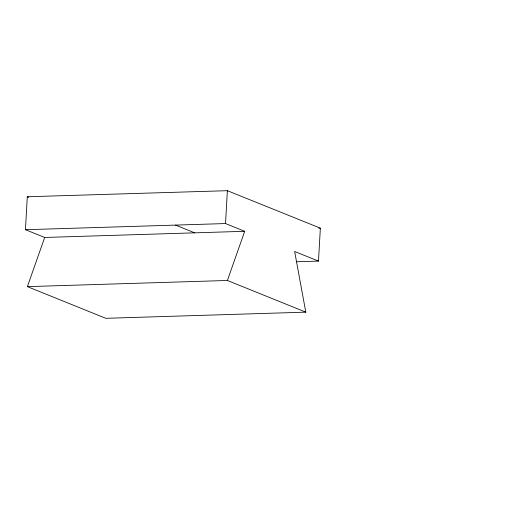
<?xml version="1.0" encoding="UTF-8"?>
<svg xmlns="http://www.w3.org/2000/svg" width="509" height="509" viewBox="0 0 509 509"><rect width="100%" height="100%" fill="white"/><g stroke="black" fill="none" stroke-linecap="round" stroke-linejoin="round"><path stroke-width="0.76" d="M44.684 237.461L27.378 286.631L227.396 280.472L244.702 231.302L44.684 237.461L25.45 229.712L27.289 196.76L227.37 190.69L320.358 228.159L318.494 261.098L296.283 261.766M244.702 231.302L225.532 223.559L227.37 190.69M25.45 229.712L225.532 223.559M318.774 228.204L320.358 228.159M318.494 261.098L294.641 251.478L305.807 312.151L105.796 318.31L27.378 286.631M175.529 225.099L194.699 232.842M27.289 196.76L28.765 197.352M227.396 280.472L305.807 312.151"/></g></svg>
